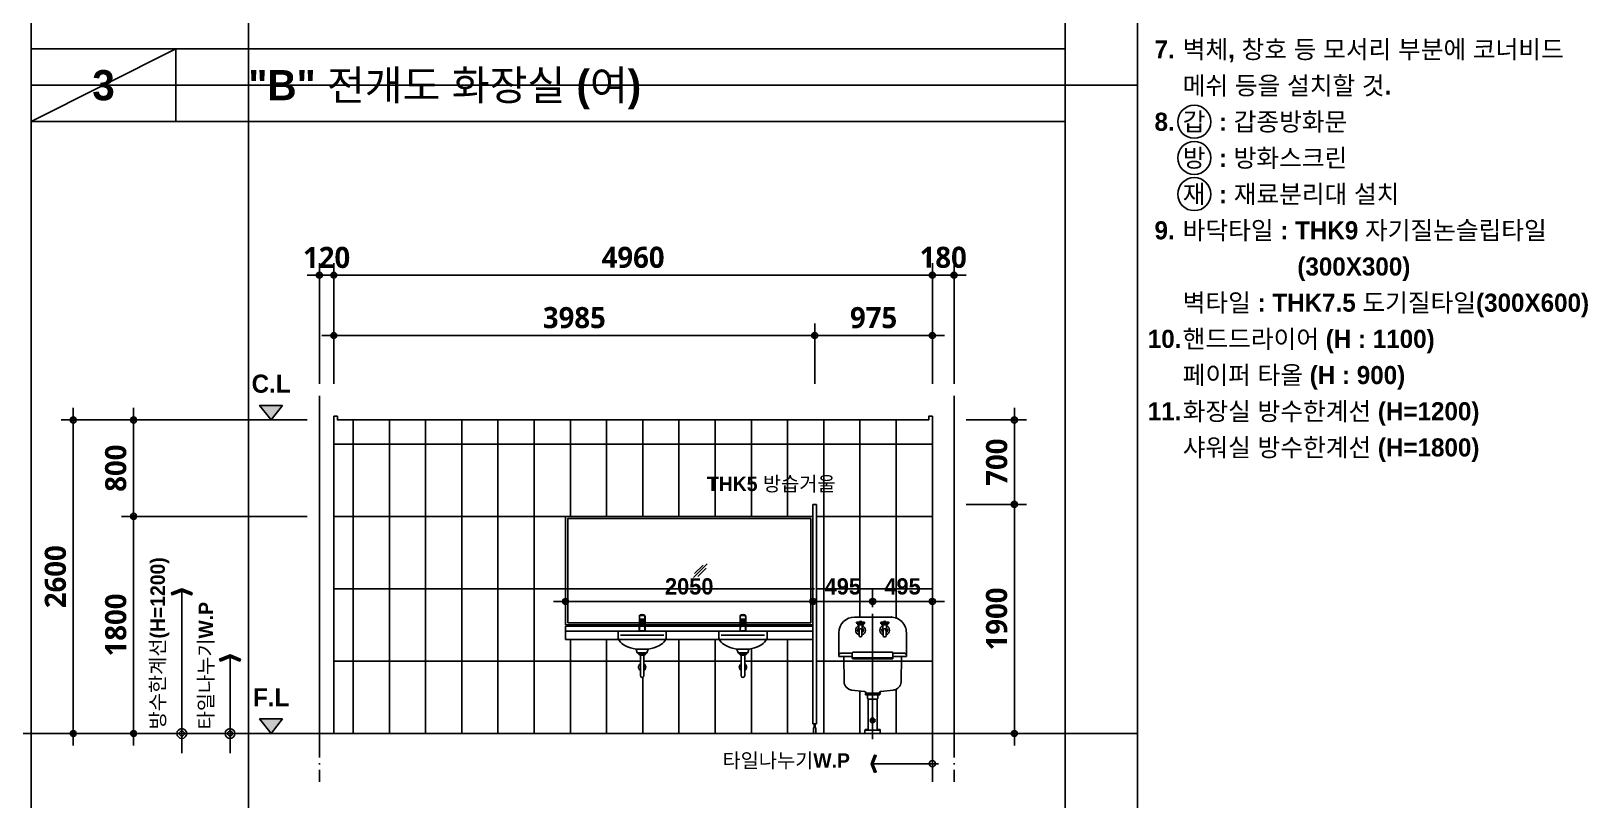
# Model space of a CAD drawing. Header units: millimetres. Extents: x 0 to 336000, y 0 to 30768.
# Drawn here: x 27331 to 40232, y 15100 to 21473 of the extents above; entities that cross this region are included whole.
import ezdxf
from ezdxf.enums import TextEntityAlignment as Align

# ---------------------------------------------------------------- set-up
doc = ezdxf.new("R2010")
doc.units = ezdxf.units.MM
doc.header["$LTSCALE"] = 50
doc.linetypes.add('CEN', pattern=[62, 60, -1, 0, -1])
doc.linetypes.add('HID', pattern=[0.5, 0.25, -0.25])
doc.layers.get('Defpoints').update_dxf_attribs({"color": 153})
for name, color, linetype in [('A-ANNO-DIM', 4, 'Continuous'), ('A-ANNO-GRA1', 7, 'Continuous'), ('A-ANNO-LEAD', 4, 'Continuous'), ('A-ANNO-SYMB', 7, 'Continuous'), ('A-ANNO-TEXT1', 7, 'Continuous'), ('A-ANNO-TITL', 7, 'Continuous'), ('A-CEN', 1, 'CEN'), ('A-FLOR-TOIL-ELE2', 4, 'Continuous'), ('A-FLOR-TOIL-TILE', 8, 'Continuous'), ('A-ST-AXIS-DIM', 7, 'Continuous'), ('CEN', 1, 'Continuous'), ('DIM', 7, 'Continuous'), ('ELE2', 3, 'Continuous'), ('FUR', 4, 'Continuous'), ('HAT', 5, 'Continuous'), ('HID', 7, 'HID'), ('TO', 4, 'Continuous')]:
    doc.layers.add(name, color=color, linetype=linetype)
doc.layers.add('G(그리드1)', color=185, linetype='Continuous', plot=False)
doc.layers.add('G(그리드2)', color=235, linetype='Continuous', plot=False)
doc.styles.add('2020음성 1차', font='나눔고딕Bold.ttf')
doc.styles.add('SH_진천_나눔', font='')
doc.styles.get('SH_진천_나눔').set_extended_font_data('NanumGothic', bold=True)
doc.dimstyles.new('SHP 50', dxfattribs={"dimscale": 50, "dimtxt": 3.5, "dimasz": 1, "dimexe": 2, "dimexo": 2, "dimgap": 1, "dimtad": 1, "dimdec": 0, "dimzin": 0, "dimdsep": 46, "dimtxsty": 'SH_진천_나눔', "dimblk": 'DIMDOT', "dimcen": 0.09, "dimclrd": 256, "dimclre": 256, "dimclrt": 3, "dimadec": 0, "dimazin": 1, "dimtfac": 1, "dimtdec": 0, "dimtix": 1, "dimtmove": 2, "dimatfit": 0, "dimldrblk": 'DIMDOT', "dimfxl": 1, "dimtolj": 1, "dimtzin": 0, "dimlwd": -1, "dimlwe": -1, "dimarcsym": 0})
doc.dimstyles.new('SHP 50내부', dxfattribs={"dimscale": 50, "dimtxt": 2.7, "dimasz": 1, "dimexe": 2, "dimexo": 2, "dimgap": 1, "dimtad": 1, "dimdec": 0, "dimzin": 0, "dimdsep": 46, "dimtxsty": '2020음성 1차', "dimblk": 'DIMDOT', "dimcen": 0.09, "dimclrd": 256, "dimclre": 256, "dimclrt": 3, "dimadec": 0, "dimazin": 1, "dimtfac": 1, "dimtdec": 0, "dimtix": 1, "dimtmove": 2, "dimatfit": 0, "dimldrblk": 'DIMDOT', "dimfxl": 1, "dimtolj": 1, "dimtzin": 0, "dimlwd": -1, "dimlwe": -1, "dimarcsym": 0})

# ---------------------------------------------------------------- blocks, each defined once
blk = doc.blocks.new('DIMDOT')
at = {"color": 0}
blk.add_line((-2, 0), (2, 0), dxfattribs=at)
for radius in [0.5, 0.25]:
    blk.add_circle((0, 0), radius, dxfattribs=at)
blk = doc.blocks.new('*D19669')
at = {"layer": 'A-ST-AXIS-DIM'}
for p, q in [((29720, 18550), (29720, 19550)), ((29840, 18550), (29840, 19550)), ((29670, 19450), (29620, 19450)), ((29840, 19450), (29720, 19450)), ((29890, 19450), (29940, 19450))]:
    blk.add_line(p, q, dxfattribs=at)
at = {"layer": 'Defpoints', "color": 0}
for p in [(29720, 19450), (29720, 18450), (29840, 18450)]:
    blk.add_point(p, dxfattribs=at)
at = {"layer": 'A-ST-AXIS-DIM', "linetype": 'ByBlock', "xscale": 50, "yscale": 50, "zscale": 50}
blk.add_blockref('DIMDOT', (29720, 19450), dxfattribs=at)
at = {"layer": 'A-ST-AXIS-DIM', "linetype": 'ByBlock', "xscale": 50, "yscale": 50, "zscale": 50, "rotation": 180}
blk.add_blockref('DIMDOT', (29840, 19450), dxfattribs=at)
at = {"layer": 'A-ST-AXIS-DIM', "color": 3, "insert": (29780, 19596), "char_height": 175, "attachment_point": 5, "style": 'SH_진천_나눔'}
blk.add_mtext('\\A1;120', dxfattribs=at)
blk = doc.blocks.new('*D19670')
at = {"layer": 'A-ST-AXIS-DIM'}
for p, q in [((29840, 18550), (29840, 19550)), ((34800, 18550), (34800, 19550)), ((29890, 19450), (34750, 19450))]:
    blk.add_line(p, q, dxfattribs=at)
at = {"layer": 'Defpoints', "color": 0}
for p in [(34800, 19450), (29840, 18450), (34800, 18450)]:
    blk.add_point(p, dxfattribs=at)
at = {"layer": 'A-ST-AXIS-DIM', "linetype": 'ByBlock', "xscale": 50, "yscale": 50, "zscale": 50, "rotation": 180}
blk.add_blockref('DIMDOT', (29840, 19450), dxfattribs=at)
at = {"layer": 'A-ST-AXIS-DIM', "linetype": 'ByBlock', "xscale": 50, "yscale": 50, "zscale": 50}
blk.add_blockref('DIMDOT', (34800, 19450), dxfattribs=at)
at = {"layer": 'A-ST-AXIS-DIM', "color": 3, "insert": (32320, 19597), "char_height": 175, "attachment_point": 5, "style": 'SH_진천_나눔'}
blk.add_mtext('\\A1;4960', dxfattribs=at)
blk = doc.blocks.new('*D19671')
at = {"layer": 'A-ST-AXIS-DIM'}
for p, q in [((34800, 18550), (34800, 19550)), ((34980, 18550), (34980, 19550)), ((34750, 19450), (34700, 19450)), ((34800, 19450), (34980, 19450)), ((35030, 19450), (35080, 19450))]:
    blk.add_line(p, q, dxfattribs=at)
at = {"layer": 'Defpoints', "color": 0}
for p in [(34980, 19450), (34800, 18450), (34980, 18450)]:
    blk.add_point(p, dxfattribs=at)
at = {"layer": 'A-ST-AXIS-DIM', "linetype": 'ByBlock', "xscale": 50, "yscale": 50, "zscale": 50}
blk.add_blockref('DIMDOT', (34800, 19450), dxfattribs=at)
at = {"layer": 'A-ST-AXIS-DIM', "linetype": 'ByBlock', "xscale": 50, "yscale": 50, "zscale": 50, "rotation": 180}
blk.add_blockref('DIMDOT', (34980, 19450), dxfattribs=at)
at = {"layer": 'A-ST-AXIS-DIM', "color": 3, "insert": (34890, 19597), "char_height": 175, "attachment_point": 5, "style": 'SH_진천_나눔'}
blk.add_mtext('\\A1;180', dxfattribs=at)
blk = doc.blocks.new('*D19672')
at = {"layer": 'A-ST-AXIS-DIM'}
for p, q in [((29620, 18250), (27580, 18250)), ((27680, 18200), (27680, 15700)), ((29620, 15650), (27580, 15650))]:
    blk.add_line(p, q, dxfattribs=at)
at = {"layer": 'Defpoints', "color": 0}
for p in [(29720, 18250), (27680, 15650), (29720, 15650)]:
    blk.add_point(p, dxfattribs=at)
at = {"layer": 'A-ST-AXIS-DIM', "linetype": 'ByBlock', "xscale": 50, "yscale": 50, "zscale": 50}
for p, rotation in [((27680, 18250), 90), ((27680, 15650), 270)]:
    blk.add_blockref('DIMDOT', p, dxfattribs=dict(at, rotation=rotation))
at = {"layer": 'A-ST-AXIS-DIM', "color": 3, "insert": (27533, 16950), "char_height": 175, "attachment_point": 5, "rotation": 90, "style": 'SH_진천_나눔'}
blk.add_mtext('\\A1;2600', dxfattribs=at)
blk = doc.blocks.new('*D19673')
at = {"layer": 'A-ST-AXIS-DIM'}
for p, q in [((29620, 18250), (28080, 18250)), ((28180, 17500), (28180, 18200)), ((29620, 17450), (28080, 17450))]:
    blk.add_line(p, q, dxfattribs=at)
at = {"layer": 'Defpoints', "color": 0}
for p in [(28180, 18250), (29720, 18250), (29720, 17450)]:
    blk.add_point(p, dxfattribs=at)
at = {"layer": 'A-ST-AXIS-DIM', "linetype": 'ByBlock', "xscale": 50, "yscale": 50, "zscale": 50}
for p, rotation in [((28180, 18250), 90), ((28180, 17450), 270)]:
    blk.add_blockref('DIMDOT', p, dxfattribs=dict(at, rotation=rotation))
at = {"layer": 'A-ST-AXIS-DIM', "color": 3, "insert": (28033, 17850), "char_height": 175, "attachment_point": 5, "rotation": 90, "style": 'SH_진천_나눔'}
blk.add_mtext('\\A1;800', dxfattribs=at)
blk = doc.blocks.new('*D19674')
at = {"layer": 'A-ST-AXIS-DIM'}
for p, q in [((29620, 17450), (28080, 17450)), ((28180, 17400), (28180, 15700)), ((29620, 15650), (28080, 15650))]:
    blk.add_line(p, q, dxfattribs=at)
at = {"layer": 'Defpoints', "color": 0}
for p in [(29720, 17450), (28180, 15650), (29720, 15650)]:
    blk.add_point(p, dxfattribs=at)
at = {"layer": 'A-ST-AXIS-DIM', "linetype": 'ByBlock', "xscale": 50, "yscale": 50, "zscale": 50}
for p, rotation in [((28180, 17450), 90), ((28180, 15650), 270)]:
    blk.add_blockref('DIMDOT', p, dxfattribs=dict(at, rotation=rotation))
at = {"layer": 'A-ST-AXIS-DIM', "color": 3, "insert": (28033, 16550), "char_height": 175, "attachment_point": 5, "rotation": 90, "style": 'SH_진천_나눔'}
blk.add_mtext('\\A1;1800', dxfattribs=at)
blk = doc.blocks.new('*D19675')
at = {"layer": 'A-ST-AXIS-DIM'}
for p, q in [((35080, 17550), (35580, 17550)), ((35480, 15700), (35480, 17500)), ((35080, 15650), (35580, 15650))]:
    blk.add_line(p, q, dxfattribs=at)
at = {"layer": 'Defpoints', "color": 0}
for p in [(34980, 17550), (35480, 17550), (34980, 15650)]:
    blk.add_point(p, dxfattribs=at)
at = {"layer": 'A-ST-AXIS-DIM', "linetype": 'ByBlock', "xscale": 50, "yscale": 50, "zscale": 50}
for p, rotation in [((35480, 17550), 90), ((35480, 15650), 270)]:
    blk.add_blockref('DIMDOT', p, dxfattribs=dict(at, rotation=rotation))
at = {"layer": 'A-ST-AXIS-DIM', "color": 3, "insert": (35333, 16600), "char_height": 175, "attachment_point": 5, "rotation": 90, "style": 'SH_진천_나눔'}
blk.add_mtext('\\A1;1900', dxfattribs=at)
blk = doc.blocks.new('*D19676')
at = {"layer": 'A-ST-AXIS-DIM'}
for p, q in [((35080, 18250), (35580, 18250)), ((35480, 18200), (35480, 17600)), ((35080, 17550), (35580, 17550))]:
    blk.add_line(p, q, dxfattribs=at)
at = {"layer": 'Defpoints', "color": 0}
for p in [(34980, 18250), (34980, 17550), (35480, 17550)]:
    blk.add_point(p, dxfattribs=at)
at = {"layer": 'A-ST-AXIS-DIM', "linetype": 'ByBlock', "xscale": 50, "yscale": 50, "zscale": 50}
for p, rotation in [((35480, 18250), 90), ((35480, 17550), 270)]:
    blk.add_blockref('DIMDOT', p, dxfattribs=dict(at, rotation=rotation))
at = {"layer": 'A-ST-AXIS-DIM', "color": 3, "insert": (35334, 17900), "char_height": 175, "attachment_point": 5, "rotation": 90, "style": 'SH_진천_나눔'}
blk.add_mtext('\\A1;700', dxfattribs=at)
blk = doc.blocks.new('*D19677')
at = {"layer": 'A-ST-AXIS-DIM'}
for p, q in [((29840, 18550), (29840, 19050)), ((33825, 18550), (33825, 19050)), ((33775, 18950), (29890, 18950))]:
    blk.add_line(p, q, dxfattribs=at)
at = {"layer": 'Defpoints', "color": 0}
for p in [(29840, 18950), (29840, 18450), (33825, 18450)]:
    blk.add_point(p, dxfattribs=at)
at = {"layer": 'A-ST-AXIS-DIM', "linetype": 'ByBlock', "xscale": 50, "yscale": 50, "zscale": 50, "rotation": 180}
blk.add_blockref('DIMDOT', (29840, 18950), dxfattribs=at)
at = {"layer": 'A-ST-AXIS-DIM', "linetype": 'ByBlock', "xscale": 50, "yscale": 50, "zscale": 50}
blk.add_blockref('DIMDOT', (33825, 18950), dxfattribs=at)
at = {"layer": 'A-ST-AXIS-DIM', "color": 3, "insert": (31833, 19097), "char_height": 175, "attachment_point": 5, "style": 'SH_진천_나눔'}
blk.add_mtext('\\A1;3985', dxfattribs=at)
blk = doc.blocks.new('*D19678')
at = {"layer": 'A-ST-AXIS-DIM'}
for p, q in [((33825, 18550), (33825, 19050)), ((34800, 18550), (34800, 19050)), ((34750, 18950), (33875, 18950))]:
    blk.add_line(p, q, dxfattribs=at)
at = {"layer": 'Defpoints', "color": 0}
for p in [(33825, 18950), (33825, 18450), (34800, 18450)]:
    blk.add_point(p, dxfattribs=at)
at = {"layer": 'A-ST-AXIS-DIM', "linetype": 'ByBlock', "xscale": 50, "yscale": 50, "zscale": 50, "rotation": 180}
blk.add_blockref('DIMDOT', (33825, 18950), dxfattribs=at)
at = {"layer": 'A-ST-AXIS-DIM', "linetype": 'ByBlock', "xscale": 50, "yscale": 50, "zscale": 50}
blk.add_blockref('DIMDOT', (34800, 18950), dxfattribs=at)
at = {"layer": 'A-ST-AXIS-DIM', "color": 3, "insert": (34313, 19097), "char_height": 175, "attachment_point": 5, "style": 'SH_진천_나눔'}
blk.add_mtext('\\A1;975', dxfattribs=at)
blk = doc.blocks.new('ARROWX')
blk.add_lwpolyline([(-0.2, -0.5), (-0.293, -0.463), (-0.108, 0), (-0.293, 0.463), (-0.2, 0.5), (0, 0)], close=True)
for points in [[(-0.2, 0.5), (-0.293, 0.463), (0, 0), (-0.108, 0)], [(0, 0), (-0.108, 0), (-0.2, -0.5), (-0.293, -0.463)]]:
    blk.add_solid(points)
blk = doc.blocks.new('Z_DOT')
at = {"layer": 'DIM', "color": 0}
for p, q in [((0, -3), (0, 3)), ((-3, 0), (3, 0))]:
    blk.add_line(p, q, dxfattribs=at)
for radius in [0.75, 0.375]:
    blk.add_circle((0, 0), radius, dxfattribs=at)
blk = doc.blocks.new('A$C761B380A')
at = {"layer": 'CEN'}
blk.add_line((5, -596), (5, 442), dxfattribs=at)
at = {"layer": 'TO'}
for p, q in [((5, 416), (-145, 416)), ((5, 416), (155, 416)), ((-275, 286), (-275, 90)), ((-132, 366), (-95, 366)), ((-122, 373), (-95, 373)), ((-95, 358), (-116, 358)), ((-116, 350), (-95, 350)), ((-109, 328), (-109, 350)), ((-107, 306), (-107, 263)), ((-102, 358), (-102, 366)), ((-67, 373), (-95, 373)), ((-58, 366), (-95, 366)), ((-95, 358), (-73, 358)), ((-73, 350), (-95, 350)), ((-88, 358), (-88, 366)), ((-83, 306), (-83, 263)), ((-81, 328), (-81, 350)), ((68, 366), (105, 366)), ((78, 373), (105, 373)), ((105, 358), (84, 358)), ((84, 350), (105, 350)), ((91, 328), (91, 350)), ((93, 306), (93, 263)), ((98, 358), (98, 366)), ((133, 373), (105, 373)), ((142, 366), (105, 366)), ((105, 358), (127, 358)), ((127, 350), (105, 350)), ((112, 358), (112, 366)), ((117, 306), (117, 263)), ((119, 328), (119, 350)), ((285, 286), (285, 90)), ((-275, 99), (-275, 90)), ((-163, 90), (-275, 90)), ((-163, 116), (-258, 116)), ((-234, 90), (-231, -122)), ((-163, 119), (-163, 74)), ((5, 79), (-163, 79)), ((5, 124), (-158, 124)), ((-158, 69), (5, 69)), ((5, 124), (169, 124)), ((5, 79), (173, 79)), ((168, 69), (5, 69)), ((169, 124), (169, 124)), ((173, 119), (173, 74)), ((173, 116), (268, 116)), ((173, 90), (285, 90)), ((245, 90), (241, -122)), ((-61, -202), (-169, -189)), ((-54, -218), (-46, -218)), ((-54, -228), (-54, -218)), ((-54, -228), (48, -228)), ((-52, -214), (-52, -212)), ((-52, -214), (-52, -218)), ((-52, -214), (-52, -218)), ((-52, -214), (62, -214)), ((-52, -214), (5, -214)), ((-46, -214), (-46, -218)), ((-46, -214), (56, -214)), ((-45, -228), (48, -228)), ((-38, -228), (-38, -258)), ((62, -214), (5, -214)), ((48, -228), (64, -228)), ((48, -228), (48, -258)), ((48, -228), (64, -228)), ((56, -214), (56, -218)), ((56, -218), (64, -218)), ((62, -212), (62, -214)), ((62, -214), (62, -212)), ((62, -214), (62, -218)), ((62, -214), (62, -218)), ((64, -218), (64, -228)), ((64, -220), (64, -228)), ((71, -202), (179, -189)), ((-34, -264), (44, -264)), ((-33, -522), (-33, -267)), ((43, -522), (43, -267)), ((-59, -550), (-59, -522)), ((69, -522), (-59, -522)), ((69, -550), (-59, -550)), ((-41, -518), (-57, -518)), ((-57, -518), (-57, -522)), ((-41, -522), (-57, -522)), ((-56, -517), (-42, -517)), ((-55, -517), (-56, -517)), ((-54, -518), (-54, -522)), ((-43, -518), (-43, -522)), ((-42, -517), (-42, -517)), ((-41, -518), (-41, -522)), ((51, -518), (67, -518)), ((51, -518), (51, -522)), ((51, -522), (67, -522)), ((66, -517), (52, -517)), ((53, -517), (52, -517)), ((54, -518), (54, -522)), ((64, -518), (64, -522)), ((65, -517), (66, -517)), ((67, -518), (67, -522)), ((69, -550), (69, -522))]:
    blk.add_line(p, q, dxfattribs=at)
for radius in [20.3, 8.89]:
    blk.add_circle((5, -441), radius, dxfattribs=at)
for centre, radius, start, end in [((-145, 286), 130, 90, 179.9968), ((155, 286), 130, 359.9999, 90), ((-95, 306), 40.3, 110.3274, 252.4582), ((-116, 355), 18.7, 108.2352, 146.3738), ((-95, 306), 24.1, 130.7884, 239.7143), ((-114, 354), 4.23, 118.8088, 241.1912), ((-118, 354), 4.23, 298.8088, 61.1912), ((-114, 328), 5, 310.7884, 0), ((-95, 366), 14.4, 90, 148.9406), ((-95, 306), 12.1, 90, 180.0026), ((-95, 263), 12.1, 179.9974, 270), ((-102, 354), 4.23, 118.8088, 241.1912), ((-95, 366), 14.4, 31.0836, 90), ((-95, 306), 12.1, 359.9618, 90), ((-95, 263), 12.1, 270, 0.0382), ((-87, 354), 4.23, 298.8088, 61.1912), ((-95, 306), 40.3, 287.5418, 69.6726), ((-95, 306), 24.1, 300.2857, 49.2116), ((-76, 328), 5, 180, 229.2116), ((-72, 354), 4.23, 118.8088, 241.1912), ((-75, 354), 4.23, 298.8088, 61.1912), ((-73, 355), 18.7, 33.6262, 71.7648), ((105, 306), 40.3, 110.3274, 252.4582), ((84, 355), 18.7, 108.2352, 146.3738), ((105, 306), 24.1, 130.7884, 239.7143), ((86, 354), 4.23, 118.8088, 241.1912), ((82, 354), 4.23, 298.8088, 61.1912), ((86, 328), 5, 310.7884, 0), ((105, 366), 14.4, 90, 148.9273), ((105, 306), 12.1, 90, 180.0026), ((105, 263), 12.1, 179.9974, 270), ((98, 354), 4.23, 118.8088, 241.1912), ((105, 366), 14.4, 31.076, 90), ((105, 306), 12.1, 359.9987, 90), ((105, 263), 12.1, 270, 0.0013), ((113, 354), 4.23, 298.8088, 61.1912), ((105, 306), 40.3, 287.5418, 69.6726), ((105, 306), 24.1, 300.2857, 49.2116), ((124, 328), 5, 180, 229.2116), ((128, 354), 4.23, 118.8088, 241.1912), ((125, 354), 4.23, 298.8088, 61.1912), ((127, 355), 18.7, 33.6262, 71.7648), ((-258, 99), 17, 90, 180.0018), ((-158, 119), 5, 90, 179.9375), ((-158, 74), 5, 179.9769, 270), ((168, 74), 5, 270, 0.0462), ((168, 119), 5, 360, 84.1218), ((268, 99), 17, 359.9991, 90), ((-162, -120), 69, 180.9844, 264.1394), ((172, -120), 69, 275.8606, 359.0156), ((-62, -212), 10, 360, 83.0013), ((72, -212), 10, 96.9987, 180), ((-33, -258), 4.75, 180, 242.4622), ((-38, -267), 5, 360, 62.4623), ((48, -267), 5, 117.5395, 180), ((44, -258), 4.75, 297.5395, 360), ((-56, -518), 1.02, 90, 180.3395), ((-55, -518), 1.02, 359.8302, 90), ((-53, -518), 1.02, 90, 180.3395), ((-44, -518), 1.02, 359.8969, 90), ((-42, -518), 1.02, 90, 180.2062), ((-42, -518), 1.02, 359.8302, 90), ((52, -518), 1.02, 90, 180.3395), ((53, -518), 1.02, 359.8969, 90), ((55, -518), 1.02, 90, 180.2062), ((63, -518), 1.02, 359.8302, 90), ((65, -518), 1.02, 90, 180.3395), ((66, -518), 1.02, 359.8302, 90)]:
    blk.add_arc(centre, radius, start, end, dxfattribs=at)
for p in [(163, 416), (113, 306), (118, 306), (70, -214), (70, -214)]:
    blk.add_point(p, dxfattribs=at)
blk = doc.blocks.new('*D19679')
at = {"layer": 'A-ANNO-DIM'}
for p, q in [((33810, 16791), (33810, 16645)), ((34305, 16698), (34305, 16845)), ((33860, 16745), (34255, 16745))]:
    blk.add_line(p, q, dxfattribs=at)
at = {"layer": 'Defpoints', "color": 0}
for p in [(33810, 16891), (34305, 16745), (34305, 16598)]:
    blk.add_point(p, dxfattribs=at)
at = {"layer": 'A-ANNO-DIM', "linetype": 'ByBlock', "xscale": 50, "yscale": 50, "zscale": 50, "rotation": 180}
blk.add_blockref('DIMDOT', (33810, 16745), dxfattribs=at)
at = {"layer": 'A-ANNO-DIM', "linetype": 'ByBlock', "xscale": 50, "yscale": 50, "zscale": 50}
blk.add_blockref('DIMDOT', (34305, 16745), dxfattribs=at)
at = {"layer": 'A-ANNO-DIM', "color": 3, "insert": (34058, 16869), "char_height": 135, "attachment_point": 5, "style": '2020음성 1차'}
blk.add_mtext('\\A1;495', dxfattribs=at)
blk = doc.blocks.new('*D19680')
at = {"layer": 'A-ANNO-DIM'}
for p, q in [((34305, 16698), (34305, 16845)), ((34800, 16791), (34800, 16645)), ((34750, 16745), (34355, 16745))]:
    blk.add_line(p, q, dxfattribs=at)
at = {"layer": 'Defpoints', "color": 0}
for p in [(34800, 16891), (34305, 16745), (34305, 16598)]:
    blk.add_point(p, dxfattribs=at)
at = {"layer": 'A-ANNO-DIM', "linetype": 'ByBlock', "xscale": 50, "yscale": 50, "zscale": 50, "rotation": 180}
blk.add_blockref('DIMDOT', (34305, 16745), dxfattribs=at)
at = {"layer": 'A-ANNO-DIM', "linetype": 'ByBlock', "xscale": 50, "yscale": 50, "zscale": 50}
blk.add_blockref('DIMDOT', (34800, 16745), dxfattribs=at)
at = {"layer": 'A-ANNO-DIM', "color": 3, "insert": (34553, 16869), "char_height": 135, "attachment_point": 5, "style": '2020음성 1차'}
blk.add_mtext('\\A1;495', dxfattribs=at)
blk = doc.blocks.new('레버형 수도꼭지')
at = {"layer": 'TO'}
h = blk.add_hatch(dxfattribs=at)
h.set_pattern_fill('ANSI37', color=256, scale=10, style=0)
h.set_pattern_definition([(45, (123210.5049, 58331.802), (-0.8838834765, 0.8838834765), []), (135, (123210.5049, 58331.802), (-0.8838834765, -0.8838834765), [])])
edge = h.paths.add_edge_path()
edge.add_ellipse((-228341, -110348), major_axis=(14.3, 0), ratio=0.258819, start_angle=22.7288, end_angle=90, ccw=False)
edge.add_ellipse((-228341, -110345), major_axis=(14.3, 0), ratio=0.258819, start_angle=270, end_angle=337.2712, ccw=False)
edge.add_line((-228341, -110349), (-228341, -110344))
edge = h.paths.add_edge_path()
edge.add_ellipse((-228341, -110348), major_axis=(14.3, 0), ratio=0.258819, start_angle=90, end_angle=157.2712, ccw=False)
edge.add_line((-228341, -110344), (-228341, -110349))
edge.add_ellipse((-228341, -110345), major_axis=(14.3, 0), ratio=0.258819, start_angle=202.7288, end_angle=270, ccw=False)
for p, q in [((-228374, -110300), (-228375, -110435)), ((-228374, -110297), (-228374, -110260)), ((-228374, -110297), (-228307, -110297)), ((-228374, -110300), (-228307, -110300)), ((-228361, -110310), (-228361, -110312)), ((-228358, -110336), (-228358, -110344)), ((-228357, -110348), (-228358, -110345)), ((-228325, -110348), (-228324, -110345)), ((-228324, -110336), (-228324, -110344)), ((-228320, -110312), (-228320, -110310)), ((-228307, -110297), (-228307, -110260)), ((-228307, -110300), (-228307, -110435)), ((-228375, -110435), (-228307, -110435))]:
    blk.add_line(p, q, dxfattribs=at)
for centre, radius, start, end in [((-228350, -110260), 24.5, 157.7871, 180), ((-228362, -110255), 11.4, 104.5511, 157.7871), ((-228233, -110338), 143, 163.5148, 164.4695), ((-228341, -110337), 95.7, 75.4489, 104.5511), ((-228320, -110255), 11.4, 22.2129, 75.4489), ((-228449, -110338), 143, 15.5305, 16.4852), ((-228332, -110260), 24.5, 0, 22.2129)]:
    blk.add_arc(centre, radius, start, end, dxfattribs=at)
at = {"layer": 'TO', "extrusion": (0, 0, -1)}
for centre, major_axis, ratio, start_param, end_param in [((-228361, -110310), (-0.625, 0.345), 0.985024, -0.521073, 0.03416), ((-228342, -110311), (19.7, 0), 0.087155, 1.571005, 3.055326), ((-228342, -110313), (-18.8, 5.9), 0.963674, 4.591114, 5.956008), ((-228341, -110344), (17.1, 0), 0.258819, 3.034181, 6.390597), ((-228341, -110336), (17.1, 0), 0.258819, 3.141593, 6.283185), ((-228341, -110348), (-15.7, 0), 0.258819, 3.141593, 9.424778), ((-228341, -110348), (-14.3, 0), 0.258819, 3.141593, 9.424778), ((-228341, -110345), (-14.3, 0), 0.258819, 3.538286, 5.886492), ((-228340, -110311), (-19.7, 0), 0.087155, 3.227859, 4.712181), ((-228340, -110313), (18.8, 5.9), 0.963674, 0.327177, 1.692071), ((-228321, -110310), (0.625, 0.345), 0.985024, -0.020425, 0.521078)]:
    blk.add_ellipse(centre, major_axis=major_axis, ratio=ratio, start_param=start_param, end_param=end_param, dxfattribs=at)
at = {"layer": 'TO'}
for points, knots in [([(-228374, -110263), (-228375, -110262), (-228374, -110261), (-228374, -110259), (-228374, -110258), (-228374, -110255), (-228373, -110253), (-228371, -110249), (-228369, -110247), (-228363, -110246), (-228361, -110246), (-228356, -110246), (-228354, -110246), (-228350, -110247), (-228348, -110247), (-228345, -110247), (-228343, -110247), (-228341, -110247)], [0, 0, 0, 0, 0.055247, 0.055247, 0.141133, 0.141133, 0.312907, 0.312907, 0.656453, 0.656453, 0.828227, 0.828227, 0.914113, 0.914113, 0.957057, 0.957057, 1, 1, 1, 1]), ([(-228361, -110313), (-228363, -110318), (-228364, -110322), (-228366, -110328), (-228367, -110329), (-228367, -110331), (-228368, -110332), (-228369, -110336), (-228370, -110339), (-228371, -110348), (-228371, -110354), (-228373, -110367), (-228373, -110374), (-228374, -110390), (-228374, -110398), (-228374, -110412), (-228374, -110417), (-228375, -110423), (-228375, -110426), (-228375, -110430), (-228375, -110433), (-228375, -110435)], [0, 0, 0, 0, 0.25, 0.25, 0.3125, 0.3125, 0.375, 0.375, 0.5, 0.5, 0.625, 0.625, 0.75, 0.75, 0.875, 0.875, 0.9375, 0.9375, 0.96875, 0.96875, 1, 1, 1, 1]), ([(-228341, -110250), (-228343, -110250), (-228344, -110250), (-228347, -110250), (-228348, -110250), (-228352, -110250), (-228354, -110249), (-228358, -110249), (-228361, -110248), (-228366, -110248), (-228369, -110248), (-228371, -110253), (-228372, -110255), (-228373, -110261), (-228373, -110265), (-228374, -110273), (-228374, -110278), (-228374, -110286), (-228374, -110289), (-228374, -110292), (-228374, -110294), (-228374, -110296), (-228374, -110297), (-228374, -110297)], [0, 0, 0, 0, 0.03125, 0.03125, 0.0625, 0.0625, 0.125, 0.125, 0.25, 0.25, 0.5, 0.5, 0.625, 0.625, 0.75, 0.75, 0.875, 0.875, 0.9375, 0.9375, 0.96875, 0.96875, 1, 1, 1, 1]), ([(-228374, -110297), (-228374, -110297), (-228374, -110296), (-228374, -110294), (-228374, -110293), (-228374, -110289), (-228374, -110287), (-228374, -110279), (-228374, -110275), (-228373, -110266), (-228372, -110263), (-228371, -110257), (-228371, -110255), (-228369, -110252), (-228368, -110251), (-228365, -110250), (-228363, -110250), (-228360, -110250), (-228358, -110251), (-228353, -110251), (-228351, -110252), (-228348, -110252), (-228347, -110252), (-228344, -110252), (-228343, -110252), (-228341, -110252)], [0, 0, 0, 0, 0.03125, 0.03125, 0.0625, 0.0625, 0.125, 0.125, 0.25, 0.25, 0.375, 0.375, 0.5, 0.5, 0.625, 0.625, 0.75, 0.75, 0.875, 0.875, 0.9375, 0.9375, 0.96875, 0.96875, 1, 1, 1, 1]), ([(-228374, -110300), (-228374, -110302), (-228374, -110303), (-228374, -110307), (-228374, -110308), (-228373, -110313), (-228373, -110315), (-228373, -110320), (-228372, -110323), (-228372, -110326), (-228372, -110328), (-228371, -110330), (-228371, -110331), (-228370, -110331), (-228370, -110330), (-228369, -110328), (-228369, -110326), (-228366, -110319), (-228364, -110314), (-228361, -110310)], [0, 0, 0, 0, 0.03125, 0.03125, 0.0625, 0.0625, 0.125, 0.125, 0.1875, 0.1875, 0.25, 0.25, 0.3125, 0.3125, 0.375, 0.375, 0.5, 0.5, 1, 1, 1, 1]), ([(-228370, -110329), (-228370, -110330), (-228370, -110330), (-228370, -110330), (-228370, -110330), (-228371, -110330), (-228371, -110330), (-228372, -110327), (-228372, -110323), (-228373, -110315), (-228373, -110313), (-228374, -110308), (-228374, -110307), (-228374, -110303), (-228374, -110302), (-228374, -110300)], [0, 0, 0, 0, 0.054942, 0.054942, 0.140857, 0.140857, 0.312685, 0.312685, 0.656343, 0.656343, 0.828171, 0.828171, 0.914086, 0.914086, 1, 1, 1, 1]), ([(-228374, -110435), (-228374, -110433), (-228374, -110431), (-228374, -110428), (-228374, -110426), (-228373, -110421), (-228373, -110418), (-228372, -110407), (-228372, -110401), (-228370, -110389), (-228369, -110383), (-228367, -110373), (-228365, -110368), (-228363, -110360), (-228361, -110357), (-228358, -110352), (-228357, -110350), (-228356, -110349)], [0, 0, 0, 0, 0.0404138, 0.0404138, 0.0808277, 0.0808277, 0.1616554, 0.1616554, 0.3233107, 0.3233107, 0.4849661, 0.4849661, 0.6466214, 0.6466214, 0.8082768, 0.8082768, 0.9542949, 0.9542949, 0.9542949, 0.9542949]), ([(-228370, -110330), (-228370, -110330), (-228370, -110330), (-228370, -110330), (-228370, -110329), (-228369, -110329), (-228369, -110328), (-228369, -110327), (-228368, -110325), (-228367, -110323), (-228367, -110321), (-228366, -110319), (-228365, -110316), (-228363, -110314), (-228362, -110312), (-228362, -110310), (-228361, -110310)], [0, 0, 0, 0, 0.008544, 0.024611, 0.042457, 0.061431, 0.092477, 0.143193, 0.194133, 0.291303, 0.393966, 0.504737, 0.622577, 0.748222, 0.885676, 1, 1, 1, 1]), ([(-228341, -110245), (-228343, -110245), (-228345, -110245), (-228348, -110245), (-228349, -110245), (-228353, -110244), (-228355, -110244), (-228358, -110244), (-228359, -110244), (-228362, -110244), (-228363, -110244), (-228364, -110244), (-228365, -110244), (-228366, -110245)], [0, 0, 0, 0, 0.10427, 0.10427, 0.20854, 0.20854, 0.417079, 0.417079, 0.625619, 0.625619, 0.834159, 0.834159, 1, 1, 1, 1]), ([(-228361, -110310), (-228361, -110309), (-228359, -110308), (-228352, -110306), (-228347, -110305), (-228342, -110305)], [0, 0, 0, 0, 0.5, 0.5, 1, 1, 1, 1]), ([(-228361, -110310), (-228361, -110310), (-228361, -110309), (-228361, -110309), (-228360, -110309), (-228360, -110308), (-228360, -110308), (-228360, -110308)], [0, 0, 0, 0, 0.059607, 0.291171, 0.606391, 0.932673, 1, 1, 1, 1]), ([(-228361, -110312), (-228361, -110312), (-228361, -110312), (-228361, -110312), (-228361, -110312), (-228361, -110312), (-228361, -110312), (-228361, -110313), (-228361, -110313), (-228361, -110313), (-228361, -110313), (-228361, -110313), (-228361, -110313)], [0, 0, 0, 0, 0.175016, 0.175016, 0.175016, 0.450335, 0.450335, 0.450335, 0.724932, 0.724932, 0.724932, 1, 1, 1, 1]), ([(-228342, -110304), (-228347, -110304), (-228351, -110305), (-228357, -110307), (-228358, -110307), (-228359, -110308)], [0, 0, 0, 0, 0.632436, 0.632436, 1, 1, 1, 1]), ([(-228316, -110245), (-228317, -110244), (-228317, -110244), (-228320, -110244), (-228322, -110244), (-228327, -110244), (-228329, -110244), (-228332, -110245), (-228334, -110245), (-228337, -110245), (-228339, -110245), (-228341, -110245)], [0, 0, 0, 0, 0.176828, 0.176828, 0.588414, 0.588414, 0.794207, 0.794207, 0.897103, 0.897103, 1, 1, 1, 1]), ([(-228307, -110263), (-228307, -110262), (-228307, -110261), (-228307, -110259), (-228308, -110258), (-228308, -110255), (-228309, -110253), (-228311, -110249), (-228313, -110247), (-228319, -110246), (-228321, -110246), (-228326, -110246), (-228328, -110246), (-228332, -110247), (-228333, -110247), (-228337, -110247), (-228339, -110247), (-228341, -110247)], [0, 0, 0, 0, 0.055247, 0.055247, 0.141133, 0.141133, 0.312907, 0.312907, 0.656453, 0.656453, 0.828227, 0.828227, 0.914113, 0.914113, 0.957057, 0.957057, 1, 1, 1, 1]), ([(-228307, -110297), (-228307, -110297), (-228307, -110296), (-228307, -110294), (-228307, -110292), (-228307, -110289), (-228307, -110286), (-228308, -110278), (-228308, -110274), (-228308, -110265), (-228309, -110261), (-228310, -110255), (-228310, -110253), (-228312, -110250), (-228313, -110249), (-228316, -110248), (-228317, -110248), (-228321, -110248), (-228323, -110249), (-228328, -110249), (-228330, -110250), (-228333, -110250), (-228335, -110250), (-228337, -110250), (-228339, -110250), (-228341, -110250)], [0, 0, 0, 0, 0.029977, 0.029977, 0.061268, 0.061268, 0.12385, 0.12385, 0.249014, 0.249014, 0.374179, 0.374179, 0.499343, 0.499343, 0.624507, 0.624507, 0.749671, 0.749671, 0.874836, 0.874836, 0.937418, 0.937418, 0.968709, 0.968709, 1, 1, 1, 1]), ([(-228341, -110252), (-228339, -110252), (-228338, -110252), (-228335, -110252), (-228334, -110252), (-228330, -110252), (-228329, -110251), (-228324, -110251), (-228322, -110250), (-228316, -110250), (-228314, -110250), (-228311, -110255), (-228310, -110257), (-228309, -110263), (-228309, -110266), (-228308, -110275), (-228308, -110279), (-228308, -110287), (-228307, -110289), (-228307, -110293), (-228307, -110294), (-228307, -110296), (-228307, -110297), (-228307, -110297)], [0, 0, 0, 0, 0.03125, 0.03125, 0.0625, 0.0625, 0.125, 0.125, 0.25, 0.25, 0.5, 0.5, 0.625, 0.625, 0.75, 0.75, 0.875, 0.875, 0.9375, 0.9375, 0.96875, 0.96875, 1, 1, 1, 1]), ([(-228322, -110308), (-228323, -110307), (-228325, -110307), (-228330, -110305), (-228335, -110304), (-228340, -110304)], [0, 0, 0, 0, 0.361277, 0.361277, 1, 1, 1, 1]), ([(-228340, -110305), (-228335, -110305), (-228330, -110306), (-228323, -110308), (-228321, -110309), (-228320, -110310)], [0, 0, 0, 0, 0.5, 0.5, 1, 1, 1, 1]), ([(-228326, -110349), (-228325, -110350), (-228323, -110352), (-228321, -110357), (-228319, -110360), (-228317, -110368), (-228315, -110373), (-228313, -110383), (-228312, -110388), (-228310, -110401), (-228310, -110407), (-228309, -110418), (-228308, -110421), (-228308, -110426), (-228308, -110428), (-228308, -110431), (-228308, -110433), (-228307, -110435)], [0.047962, 0.047962, 0.047962, 0.047962, 0.1919518, 0.1919518, 0.3535615, 0.3535615, 0.5151711, 0.5151711, 0.6767807, 0.6767807, 0.8383904, 0.8383904, 0.9191952, 0.9191952, 0.9595976, 0.9595976, 1, 1, 1, 1]), ([(-228322, -110308), (-228322, -110308), (-228322, -110308), (-228321, -110309), (-228321, -110309), (-228321, -110309), (-228321, -110310), (-228321, -110310)], [0, 0, 0, 0, 0.069955, 0.366618, 0.668091, 0.949781, 1, 1, 1, 1]), ([(-228321, -110310), (-228320, -110310), (-228320, -110311), (-228319, -110313), (-228317, -110316), (-228316, -110318), (-228315, -110321), (-228314, -110323), (-228313, -110325), (-228313, -110327), (-228312, -110329), (-228312, -110330), (-228312, -110330), (-228312, -110330), (-228312, -110330), (-228312, -110330)], [0, 0, 0, 0, 0.080269, 0.228603, 0.371615, 0.492812, 0.604279, 0.709069, 0.806733, 0.896616, 0.944459, 0.967209, 0.984736, 0.999101, 1, 1, 1, 1]), ([(-228320, -110310), (-228318, -110314), (-228316, -110319), (-228313, -110326), (-228313, -110328), (-228312, -110330), (-228312, -110331), (-228311, -110331), (-228311, -110330), (-228310, -110327), (-228309, -110323), (-228309, -110315), (-228308, -110313), (-228308, -110308), (-228308, -110307), (-228308, -110303), (-228308, -110302), (-228308, -110300)], [0, 0, 0, 0, 0.5, 0.5, 0.625, 0.625, 0.6875, 0.6875, 0.75, 0.75, 0.875, 0.875, 0.9375, 0.9375, 0.96875, 0.96875, 1, 1, 1, 1]), ([(-228320, -110313), (-228320, -110313), (-228320, -110313), (-228320, -110313), (-228320, -110313), (-228320, -110313), (-228320, -110312), (-228320, -110312), (-228320, -110312), (-228320, -110312), (-228320, -110312), (-228320, -110312), (-228320, -110312)], [0, 0, 0, 0, 0.275354, 0.275354, 0.275354, 0.550753, 0.550753, 0.550753, 0.825533, 0.825533, 0.825533, 1, 1, 1, 1]), ([(-228307, -110435), (-228307, -110433), (-228307, -110430), (-228307, -110426), (-228307, -110424), (-228307, -110417), (-228307, -110412), (-228308, -110399), (-228308, -110390), (-228309, -110375), (-228309, -110368), (-228310, -110355), (-228311, -110349), (-228312, -110340), (-228313, -110336), (-228314, -110332), (-228314, -110331), (-228315, -110329), (-228315, -110328), (-228317, -110322), (-228319, -110318), (-228320, -110313)], [0, 0, 0, 0, 0.03125, 0.03125, 0.0625, 0.0625, 0.125, 0.125, 0.25, 0.25, 0.375, 0.375, 0.5, 0.5, 0.625, 0.625, 0.6875, 0.6875, 0.75, 0.75, 1, 1, 1, 1]), ([(-228308, -110300), (-228308, -110302), (-228308, -110303), (-228308, -110306), (-228308, -110308), (-228308, -110312), (-228309, -110315), (-228309, -110323), (-228310, -110327), (-228311, -110330), (-228311, -110330), (-228312, -110331), (-228312, -110330), (-228312, -110330)], [0, 0, 0, 0, 0.086304, 0.086304, 0.172607, 0.172607, 0.345214, 0.345214, 0.690429, 0.690429, 0.863036, 0.863036, 1, 1, 1, 1])]:
    blk.add_open_spline(points, degree=3, knots=knots, dxfattribs=at)
for points, degree in [([(-228340, -110304), (-228341, -110304), (-228341, -110304), (-228342, -110304)], 3), ([(-228342, -110305), (-228341, -110305), (-228341, -110305), (-228340, -110305)], 3), ([(-228340, -110313), (-228341, -110313), (-228341, -110313), (-228342, -110313)], 3), ([(-228312, -110330), (-228312, -110330)], 1), ([(-228375, -110435), (-228375, -110421)], 1), ([(-228307, -110421), (-228307, -110435)], 1)]:
    blk.add_open_spline(points, degree=degree, dxfattribs=at)
blk = doc.blocks.new('*D19681')
at = {"layer": 'A-ANNO-DIM'}
for p, q in [((33810, 16650), (33810, 16845)), ((31760, 16750), (31760, 16645)), ((31810, 16745), (33760, 16745))]:
    blk.add_line(p, q, dxfattribs=at)
at = {"layer": 'Defpoints', "color": 0}
for p in [(31760, 16850), (33810, 16745), (33810, 16550)]:
    blk.add_point(p, dxfattribs=at)
at = {"layer": 'A-ANNO-DIM', "linetype": 'ByBlock', "xscale": 50, "yscale": 50, "zscale": 50, "rotation": 180}
blk.add_blockref('DIMDOT', (31760, 16745), dxfattribs=at)
at = {"layer": 'A-ANNO-DIM', "linetype": 'ByBlock', "xscale": 50, "yscale": 50, "zscale": 50}
blk.add_blockref('DIMDOT', (33810, 16745), dxfattribs=at)
at = {"layer": 'A-ANNO-DIM', "color": 3, "insert": (32785, 16869), "char_height": 135, "attachment_point": 5, "style": '2020음성 1차'}
blk.add_mtext('\\A1;2050', dxfattribs=at)
blk = doc.blocks.new('_CIDOTB')
at = {"color": 0, "linetype": 'ByBlock'}
blk.add_line((2, 0), (-1, 0), dxfattribs=at)
blk.add_circle((0, 0), 0.5, dxfattribs=at)

msp = doc.modelspace()

# ---------------------------------------------------------------- hatches: boundary and pattern name
at = {"layer": 'A-ANNO-SYMB', "transparency": 33554687}
h = msp.add_hatch(color=256, dxfattribs=at)
h.dxf.hatch_style = 1
h.paths.add_polyline_path([(29415.5, 18370.5), (29224.5, 18370.5), (29320, 18250)])
h = msp.add_hatch(color=256, dxfattribs=at)
h.dxf.hatch_style = 1
h.paths.add_polyline_path([(29415.5, 15770.5), (29224.5, 15770.5), (29320, 15650)])

# ---------------------------------------------------------------- linework, layer by layer
at = {"layer": 'A-ANNO-GRA1'}
for p, q in [((27331.3, 27100), (27331.3, 1600)), ((35900, 21325), (27331.3, 21325)), ((28531.3, 21325), (28531.3, 20725)), ((35900, 20725), (27331.3, 20725))]:
    msp.add_line(p, q, dxfattribs=at)
msp.add_lwpolyline([(1625.2, 27100), (1625.2, 1600), (35900, 1600), (35900, 27100)], close=True, dxfattribs=at)
at = {"layer": 'A-ANNO-LEAD'}
msp.add_lwpolyline([(32328, 17288.2, 0, 40, 0), (32394.8, 17387.9, 0, 0, 0), (32616.8, 17718.8, 0, 0, 0), (32866.8, 17718.8, 0, 0, 0)], format="xyseb", dxfattribs=at)
at = {"layer": 'A-ANNO-SYMB'}
for p, q in [((28580, 16831.4), (28580, 15751.4)), ((28980, 16275.4), (28980, 15812)), ((34313.9, 15400), (34700, 15400))]:
    msp.add_line(p, q, dxfattribs=at)
at = {"layer": 'A-ANNO-SYMB', "transparency": 33554687}
for points in [[(29415.5, 18370.5), (29224.5, 18370.5), (29320, 18250)], [(29415.5, 15770.5), (29224.5, 15770.5), (29320, 15650)]]:
    msp.add_lwpolyline(points, close=True, dxfattribs=at)
at = {"layer": 'A-ANNO-SYMB'}
for centre in [(36970.4, 20721.8), (36970.4, 20421.8), (36970.4, 20121.8)]:
    msp.add_circle(centre, 136.9, dxfattribs=at)
at = {"layer": 'A-CEN'}
for p, q in [((29720, 18450), (29720, 15250)), ((34980, 18450), (34980, 15250))]:
    msp.add_line(p, q, dxfattribs=at)
at = {"layer": 'A-FLOR-TOIL-TILE'}
for p, q in [((30000, 15650), (30000, 18250)), ((30300, 15650), (30300, 18250)), ((30600, 15650), (30600, 18250)), ((30900, 15650), (30900, 18250)), ((31200, 15650), (31200, 18250)), ((31500, 15650), (31500, 18250)), ((31800, 17450), (31800, 18250)), ((32100, 17450), (32100, 18250)), ((32400, 17450), (32400, 18250)), ((32700, 17450), (32700, 18250)), ((33000, 17450), (33000, 18250)), ((33300, 17450), (33300, 18250)), ((33600, 17450), (33600, 18250)), ((33900, 15650), (33900, 18250)), ((34200, 16615.5), (34200, 18250)), ((34500, 16607.5), (34500, 18250)), ((34800, 18050), (29840, 18050)), ((33810, 17450), (29840, 17450)), ((34800, 17450), (33840, 17450)), ((33810, 16850), (29840, 16850)), ((34800, 16850), (33840, 16850)), ((31800, 15650), (31800, 16430)), ((32100, 15650), (32100, 16430)), ((32700, 15650), (32700, 16430)), ((33000, 15650), (33000, 16430)), ((33600, 15650), (33600, 16430)), ((33300, 15650), (33300, 16353.7)), ((32380, 16250), (29840, 16250)), ((33215, 16250), (32410, 16250)), ((33810, 16250), (33245, 16250)), ((34800, 16250), (33840, 16250)), ((32400, 15650), (32400, 16115.9)), ((34200, 15650), (34200, 16002.4)), ((34500, 15650), (34500, 16016.5))]:
    msp.add_line(p, q, dxfattribs=at)
at = {"layer": 'CEN'}
msp.add_line((34800, 15650), (34800, 15250), dxfattribs=at)
at = {"layer": 'Defpoints'}
msp.add_lwpolyline([(1025.2, 28700), (36500, 28700), (36500, 1000), (1025.2, 1000)], close=True, dxfattribs=at)
at = {"layer": 'ELE2'}
msp.add_lwpolyline([(34800, 18250), (34800, 18280), (34770, 18280), (34770, 18250), (29870, 18250), (29870, 18280), (29840, 18280), (29840, 18250), (29840, 15650), (34800, 15650)], close=True, dxfattribs=at)
at = {"layer": 'FUR'}
for p, q in [((33810, 15730), (33810, 17550)), ((33810, 17550), (33840, 17550)), ((33840, 17550), (33840, 15730)), ((33840, 15730), (33810, 15730))]:
    msp.add_line(p, q, dxfattribs=at)
msp.add_lwpolyline([(33825, 15650), (33835, 15650), (33835, 15695, 0.4142136), (33830, 15700), (33820, 15700, 0.4142136), (33815, 15695), (33815, 15650)], format="xyb", close=True, dxfattribs=at)
msp.add_lwpolyline([(33820, 15700), (33830, 15700), (33830, 15730), (33820, 15730)], close=True, dxfattribs=at)
at = {"layer": 'G(그리드1)'}
msp.add_line((36500, 15650), (18762.6, 15650), dxfattribs=at)
at = {"layer": 'G(그리드2)'}
for p, q in [((29131.3, 27100), (29131.3, 1000)), ((27331.3, 20725), (28531.3, 21325)), ((36500, 21025), (27331.3, 21025))]:
    msp.add_line(p, q, dxfattribs=at)
at = {"layer": 'HAT'}
for p, q in [((32820.6, 16943.1), (32934.4, 17056.9)), ((32830.2, 16976.9), (32899.8, 17046.5)), ((32856, 16951.1), (32925.7, 17020.9))]:
    msp.add_line(p, q, dxfattribs=at)
at = {"layer": 'HID'}
for p, q in [((29840, 16850), (33810, 16850)), ((33810, 16850), (34800, 16850))]:
    msp.add_line(p, q, dxfattribs=at)
at = {"layer": 'TO'}
for p, q in [((33810, 16540), (31760, 16540)), ((31760, 16430), (31760, 16540)), ((33810, 16430), (33810, 16540)), ((33810, 16500), (31760, 16500)), ((33810, 16430), (31760, 16430)), ((32215, 16465), (32575, 16465)), ((33050, 16465), (33410, 16465)), ((32345, 16350), (32395, 16350)), ((32425, 16320), (32365, 16320)), ((32425, 16310), (32370, 16310)), ((32415, 16305), (32375, 16305)), ((32410, 16300), (32380, 16300)), ((32395, 16350), (32445, 16350)), ((33180, 16350), (33230, 16350)), ((33260, 16320), (33200, 16320)), ((33260, 16310), (33205, 16310)), ((33250, 16305), (33210, 16305)), ((33245, 16300), (33215, 16300)), ((33230, 16350), (33280, 16350)), ((32380, 16226), (32380, 16174)), ((32410, 16226), (32410, 16174)), ((33215, 16226), (33215, 16174)), ((33245, 16226), (33245, 16174))]:
    msp.add_line(p, q, dxfattribs=at)
msp.add_lwpolyline([(31760, 16550), (31760, 16550), (31760, 17450), (33810, 17450), (33810, 16550), (31760, 16550)], dxfattribs=at)
msp.add_lwpolyline([(31778, 16568), (31778, 17432), (33792, 17432), (33792, 16568), (31778, 16568)], close=True, dxfattribs=at)
for points in [[(32410, 16226, -0.5773503), (32410, 16174), (32410, 16130, -1), (32380, 16130), (32380, 16174, -0.5773503), (32380, 16226), (32380, 16300), (32375, 16300), (32375, 16305), (32370, 16305), (32370, 16310), (32365, 16310), (32365, 16320), (32355, 16320), (32345, 16350, -0.0790125), (32252.5, 16379.2, -0.1236286), (32205, 16420, -0.0378889), (32201.1, 16426.5, -0.0191953), (32195, 16440), (32195, 16490, -0.4142136), (32205, 16500), (32585, 16500, -0.4142136), (32595, 16490), (32595, 16440, -0.0191953), (32588.9, 16426.5, -0.0378889), (32585, 16420, -0.1236286), (32537.5, 16379.2, -0.0790125), (32445, 16350), (32435, 16320), (32425, 16320), (32425, 16310), (32420, 16310), (32420, 16305), (32415, 16305), (32415, 16300), (32410, 16300)], [(33245, 16226, -0.5773503), (33245, 16174), (33245, 16130, -1), (33215, 16130), (33215, 16174, -0.5773503), (33215, 16226), (33215, 16300), (33210, 16300), (33210, 16305), (33205, 16305), (33205, 16310), (33200, 16310), (33200, 16320), (33190, 16320), (33180, 16350, -0.0790125), (33087.5, 16379.2, -0.1236286), (33040, 16420, -0.0378889), (33036.1, 16426.5, -0.0191953), (33030, 16440), (33030, 16490, -0.4142136), (33040, 16500), (33420, 16500, -0.4142136), (33430, 16490), (33430, 16440, -0.0191953), (33423.9, 16426.5, -0.0378889), (33420, 16420, -0.1236286), (33372.5, 16379.2, -0.0790125), (33280, 16350), (33270, 16320), (33260, 16320), (33260, 16310), (33255, 16310), (33255, 16305), (33250, 16305), (33250, 16300), (33245, 16300)]]:
    msp.add_lwpolyline(points, format="xyb", close=True, dxfattribs=at)
for centre, start, end in [((32205, 16440), 180, 270), ((32585, 16440), 270, 0), ((33040, 16440), 180, 270), ((33420, 16440), 270, 0)]:
    msp.add_arc(centre, 10, start, end, dxfattribs=at)

# ---------------------------------------------------------------- block references
at = {"layer": 'A-ANNO-SYMB'}
for name, p, xscale, yscale, zscale, rotation in [('ARROWX', (28580, 16850), 172.7999999999884, 172.7999999999884, 172.7999999999884, 90), ('ARROWX', (28980, 16301.2), 172.7999999999884, 172.7999999999884, 172.7999999999884, 90), ('Z_DOT', (28580, 15650), 54, 54, 54, 270), ('Z_DOT', (28980, 15650), 54, 54, 54, 270)]:
    msp.add_blockref(name, p, dxfattribs=dict(at, xscale=xscale, yscale=yscale, zscale=zscale, rotation=rotation))
for name, p, xscale, yscale, zscale in [('ARROWX', (34292.3, 15400), -144, 144, 144), ('_CIDOTB', (34800, 15400), -50, 50, 50)]:
    msp.add_blockref(name, p, dxfattribs=dict(at, xscale=xscale, yscale=yscale, zscale=zscale))
at = {"layer": 'A-FLOR-TOIL-ELE2'}
msp.add_blockref('A$C761B380A', (34299.8, 16199.8), dxfattribs=at)
at = {"layer": 'TO', "xscale": 0.6999999999534339, "yscale": 0.6999999999534339, "zscale": 0.6999999999534339}
for p in [(192233.6, 93804.8), (193068.6, 93804.8)]:
    msp.add_blockref('레버형 수도꼭지', p, dxfattribs=at)

# ---------------------------------------------------------------- texts
at = {"layer": 'A-ANNO-TEXT1', "style": '2020음성 1차'}
for s, height, p in [('"B" 전개도 화장실 (여)', 250, (29131.3, 21025)), ('타일나누기W.P', 120, (33060.7, 15426.4))]:
    msp.add_text(s, height=height, dxfattribs=at).set_placement(p, align=Align.MIDDLE_LEFT)
for s, height, p in [('3', 250, (27931.3, 21025)), ('C.L', 150, (29320, 18550.5)), ('F.L', 150, (29320, 15950.5))]:
    msp.add_text(s, height=height, dxfattribs=at).set_placement(p, align=Align.MIDDLE_CENTER)
msp.add_text('THK5 방습거울', height=120, dxfattribs=at).set_placement((32932, 17660.3))
for s, p in [('방수한계선(H=1200)', (28439.8, 15684.9)), ('타일나누기W.P', (28839.8, 15684.9))]:
    msp.add_text(s, height=120, rotation=90, dxfattribs=at).set_placement(p)
at = {"layer": 'A-ANNO-TITL', "style": '2020음성 1차'}
for s, p in [('벽체, 창호 등 모서리 부분에 코너비드', (36874.8, 21321.8)), ('메쉬 등을 설치할 것.', (36874.8, 21021.8)), ('갑  : 갑종방화문', (36874.8, 20721.8)), ('방  : 방화스크린', (36874.8, 20421.8)), ('재  : 재료분리대 설치', (36874.8, 20121.8))]:
    msp.add_text(s, height=150, dxfattribs=at).set_placement(p, align=Align.MIDDLE_LEFT)
for s, p in [('7.', (36724.8, 21321.8)), ('8.', (36724.8, 20721.8)), ('9.', (36724.8, 19821.8)), ('10.', (36724.8, 18921.8)), ('11.', (36724.8, 18321.8))]:
    msp.add_text(s, height=150, dxfattribs=at).set_placement(p, align=Align.MIDDLE_CENTER)
at = {"layer": 'A-ANNO-TITL', "color": 0, "style": '2020음성 1차'}
for s, p in [('바닥타일 : THK9 자기질논슬립타일', (36874.8, 19821.8)), ('(300X300)', (37824.8, 19521.8)), ('벽타일 : THK7.5 도기질타일(300X600)', (36874.8, 19221.8)), ('핸드드라이어 (H : 1100)', (36874.8, 18921.8)), ('페이퍼 타올 (H : 900)', (36874.8, 18621.8)), ('화장실 방수한계선 (H=1200)', (36874.8, 18321.8)), ('샤워실 방수한계선 (H=1800)', (36874.8, 18021.8))]:
    msp.add_text(s, height=150, dxfattribs=at).set_placement(p, align=Align.MIDDLE_LEFT)

# ---------------------------------------------------------------- dimensions: what is measured, and where the dimension line sits
at = {"layer": 'A-ANNO-DIM'}
for base, p1, p2, angle, picture, middle in [((33810, 16745), (31760, 16850), (33810, 16550), 0, '*D19681', (32785, 16869.4)), ((34305, 16745), (33810, 16891.5), (34305, 16598.3), 0, '*D19679', (34057.5, 16869.5)), ((34305, 16745), (34800, 16891.5), (34305, 16598.3), 180, '*D19680', (34552.5, 16869.5))]:
    dim = msp.add_linear_dim(base=base, p1=p1, p2=p2, angle=angle, dimstyle='SHP 50내부', override={"dimtxsty": '2020음성 1차', "dimldrblk": 'DIMDOT'}, dxfattribs=at)
    dim.commit()
    dim.dimension.update_dxf_attribs({"geometry": picture, "text_midpoint": middle})
at = {"layer": 'A-ST-AXIS-DIM'}
for base, p1, p2, picture, middle in [((29720, 19450), (29840, 18450), (29720, 18450), '*D19669', (29780, 19596.2)), ((29840, 18950), (33825, 18450), (29840, 18450), '*D19677', (31832.5, 19096.6)), ((33825, 18950), (34800, 18450), (33825, 18450), '*D19678', (34312.5, 19096.6))]:
    dim = msp.add_linear_dim(base=base, p1=p1, p2=p2, dimstyle='SHP 50', override={"dimtxsty": 'SH_진천_나눔', "dimldrblk": 'DIMDOT'}, dxfattribs=at)
    dim.commit()
    dim.dimension.update_dxf_attribs({"geometry": picture, "text_midpoint": middle})
for base, p1, p2, angle, picture, middle in [((34800, 19450), (29840, 18450), (34800, 18450), 180, '*D19670', (32320, 19596.6)), ((34980, 19450), (34800, 18450), (34980, 18450), 180, '*D19671', (34890, 19596.6)), ((27680, 15650), (29720, 18250), (29720, 15650), 270, '*D19672', (27533.4, 16950)), ((28180, 18250), (29720, 17450), (29720, 18250), 90, '*D19673', (28033.4, 17850)), ((35480, 17550), (34980, 18250), (34980, 17550), 270, '*D19676', (35334, 17900)), ((28180, 15650), (29720, 17450), (29720, 15650), 270, '*D19674', (28033.4, 16550)), ((35480, 17550), (34980, 15650), (34980, 17550), 90, '*D19675', (35333.4, 16600))]:
    dim = msp.add_linear_dim(base=base, p1=p1, p2=p2, angle=angle, dimstyle='SHP 50', override={"dimtxsty": 'SH_진천_나눔', "dimldrblk": 'DIMDOT'}, dxfattribs=at)
    dim.commit()
    dim.dimension.update_dxf_attribs({"geometry": picture, "text_midpoint": middle})

doc.saveas('drawing.dxf')
